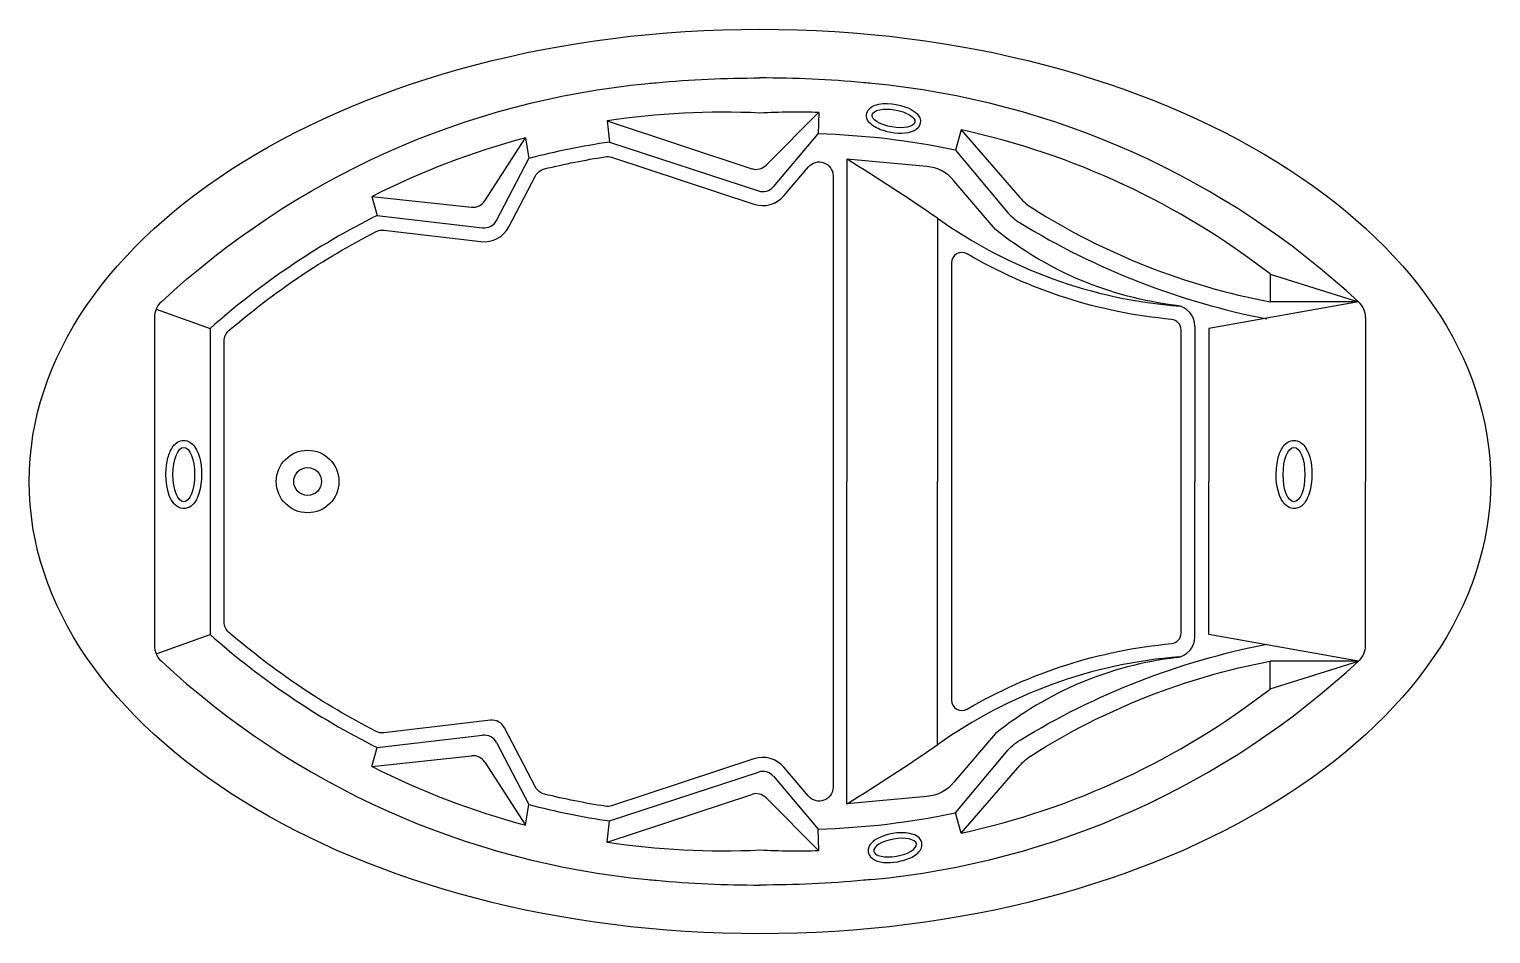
# Model space of a CAD drawing. Header units: millimetres. Extents: x -2984.84 to -2982.74, y 2922.1 to 2923.4.
import ezdxf

# ---------------------------------------------------------------- set-up
doc = ezdxf.new("R2010")
doc.units = ezdxf.units.MM
doc.header["$LTSCALE"] = 10
doc.layers.add('banheiro_louças', color=2, linetype='Continuous')

msp = doc.modelspace()

# ---------------------------------------------------------------- linework, layer by layer
at = {"layer": 'banheiro_louças', "color": 1}
for p, q in [((-2984.0114, 2923.2716), (-2983.8033, 2923.203)), ((-2984.0114, 2923.2716), (-2984.0076, 2923.2413)), ((-2983.7829, 2923.2079), (-2983.7068, 2923.284)), ((-2983.707, 2923.2838), (-2983.7078, 2923.253)), ((-2984.187, 2923.1568), (-2984.1287, 2923.2472)), ((-2984.1287, 2923.2472), (-2984.1237, 2923.2174)), ((-2983.7724, 2923.177), (-2983.7078, 2923.253)), ((-2983.5024, 2923.2588), (-2983.5109, 2923.2298)), ((-2984.0076, 2923.2413), (-2983.7939, 2923.171)), ((-2984.1701, 2923.1287), (-2984.1237, 2923.2174)), ((-2983.6666, 2923.2166), (-2983.6666, 2922.7534)), ((-2984.3491, 2923.1629), (-2984.2059, 2923.1478)), ((-2984.3491, 2923.1629), (-2984.3416, 2923.1359)), ((-2984.3416, 2923.1359), (-2984.1902, 2923.1181)), ((-2983.5366, 2923.1319), (-2983.5366, 2922.7534)), ((-2983.0587, 2923.0516), (-2983.0587, 2923.0116)), ((-2983.0587, 2923.0516), (-2982.9316, 2923.0116)), ((-2982.9316, 2923.0116), (-2983.1466, 2922.9734)), ((-2982.9316, 2923.0116), (-2983.0587, 2923.0116)), ((-2984.6591, 2923.0012), (-2984.5816, 2922.9734)), ((-2984.6616, 2922.9893), (-2984.6616, 2922.5175)), ((-2984.5816, 2922.9734), (-2984.5816, 2922.5334)), ((-2983.1666, 2922.9766), (-2983.1666, 2922.7534)), ((-2983.1466, 2922.9734), (-2983.1466, 2922.7534)), ((-2982.9216, 2922.9893), (-2982.9216, 2922.7534)), ((-2983.6666, 2922.2903), (-2983.6666, 2922.7534)), ((-2983.5366, 2922.3749), (-2983.5366, 2922.7534)), ((-2983.1666, 2922.5302), (-2983.1666, 2922.7534)), ((-2983.1466, 2922.5334), (-2983.1466, 2922.7534)), ((-2982.9216, 2922.5175), (-2982.9216, 2922.7534)), ((-2984.6591, 2922.5056), (-2984.5816, 2922.5334)), ((-2982.9316, 2922.4952), (-2983.1466, 2922.5334)), ((-2982.9316, 2922.4952), (-2983.1466, 2922.5334)), ((-2983.0587, 2922.4552), (-2982.9316, 2922.4952)), ((-2982.9316, 2922.4952), (-2983.0587, 2922.4952)), ((-2983.0587, 2922.4552), (-2983.0587, 2922.4952)), ((-2984.3416, 2922.3709), (-2984.1902, 2922.3887)), ((-2984.3491, 2922.3439), (-2984.3416, 2922.3709)), ((-2984.1701, 2922.3781), (-2984.1237, 2922.2894)), ((-2984.3491, 2922.3439), (-2984.2059, 2922.359)), ((-2984.187, 2922.35), (-2984.1287, 2922.2596)), ((-2984.0076, 2922.2655), (-2983.7939, 2922.3358)), ((-2983.7724, 2922.3298), (-2983.7078, 2922.2539)), ((-2984.0114, 2922.2352), (-2983.8033, 2922.3038)), ((-2983.7829, 2922.2989), (-2983.7068, 2922.2228)), ((-2984.1287, 2922.2596), (-2984.1237, 2922.2894)), ((-2983.5024, 2922.248), (-2983.5109, 2922.277)), ((-2984.0114, 2922.2352), (-2984.0076, 2922.2655)), ((-2983.707, 2922.223), (-2983.7078, 2922.2539))]:
    msp.add_line(p, q, dxfattribs=at)
for points in [[(-2984.652, 2923.0112, -0.165544), (-2983.9525, 2923.3254)], [(-2983.5024, 2923.2588), (-2983.4183, 2923.1617, 0.073491), (-2983.4006, 2923.1465, 0.094471), (-2983.0587, 2923.0116)], [(-2983.5109, 2923.2298), (-2983.4375, 2923.1419, 0.081738), (-2983.4178, 2923.125, 0.088991), (-2983.0633, 2922.9871)], [(-2983.193, 2923.0064, -0.140468), (-2983.4534, 2923.1158), (-2983.513, 2923.1856, 0.22422), (-2983.5519, 2923.2059), (-2983.6666, 2923.2166)], [(-2983.5109, 2922.277), (-2983.4375, 2922.3649, -0.081738), (-2983.4178, 2922.3818, -0.088991), (-2983.0633, 2922.5197)], [(-2984.652, 2922.4956, 0.165544), (-2983.9525, 2922.1814, 0.165544)], [(-2983.193, 2922.5004, 0.140468), (-2983.4534, 2922.391), (-2983.513, 2922.3212, -0.22422), (-2983.5519, 2922.3009), (-2983.6666, 2922.2903)], [(-2983.5024, 2922.248), (-2983.4183, 2922.3451, -0.073491), (-2983.4006, 2922.3603, -0.094471), (-2983.0587, 2922.4952)]]:
    msp.add_lwpolyline(points, format="xyb", dxfattribs=at)
for points in [[(-2983.7218, 2922.3011), (-2983.7572, 2922.3428, 0.305037), (-2983.8002, 2922.3548), (-2984.0047, 2922.2875, -0.119152), (-2984.0141, 2922.2867, -0.020359), (-2984.1011, 2922.304, -0.216136), (-2984.1141, 2922.3142), (-2984.1588, 2922.3996, 0.311085), (-2984.1788, 2922.4102), (-2984.3319, 2922.3922, -0.14926), (-2984.3433, 2922.3942, -0.058613), (-2984.5546, 2922.5364, -0.218722), (-2984.5616, 2922.5516), (-2984.5616, 2922.9552, -0.218722), (-2984.5546, 2922.9704, -0.058613), (-2984.3433, 2923.1126, -0.14926), (-2984.3319, 2923.1147), (-2984.1925, 2923.0982, 0.311085), (-2984.1524, 2923.1194), (-2984.1141, 2923.1926, -0.216136), (-2984.1011, 2923.2028, -0.020359), (-2984.0141, 2923.2201, -0.119152), (-2984.0047, 2923.2194), (-2983.8002, 2923.152, 0.305037), (-2983.7572, 2923.164), (-2983.7218, 2923.2057, -0.697747), (-2983.6866, 2923.1927), (-2983.6866, 2922.7534), (-2983.6866, 2922.3141, -0.697747)], [(-2983.1866, 2922.9714, 0.387903), (-2983.2002, 2922.9864, -0.110097), (-2983.494, 2923.0805, 0.579246), (-2983.5166, 2923.0675), (-2983.5166, 2922.7534), (-2983.5166, 2922.4393, 0.579246), (-2983.494, 2922.4263, -0.110097), (-2983.2002, 2922.5204, 0.387903), (-2983.1866, 2922.5354), (-2983.1866, 2922.7534)]]:
    msp.add_lwpolyline(points, format="xyb", close=True, dxfattribs=at)
for radius in [0.045, 0.02]:
    msp.add_circle((-2984.4416, 2922.7534), radius, dxfattribs=at)
for centre, radius, start, end in [((-2983.7424, 2922.1408), 1.1898, 47.0144, 84.6133), ((-2983.8446, 2922.1744), 1.1098, 87.2588, 98.6415), ((-2983.7385, 2922.1744), 1.1098, 88.3739, 92.7412), ((-2983.8446, 2922.1744), 1.1098, 104.8288, 117.0351), ((-2983.7385, 2922.1435), 1.1098, 78.1684, 88.4178), ((-2983.7385, 2922.1744), 1.1098, 52.2261, 77.7154), ((-2983.8446, 2922.1435), 1.1098, 98.4425, 104.5673), ((-2983.797, 2923.222), 0.02, 251.7665, 315), ((-2985.5409, 2920.197), 3.554, 55.669, 58.1705), ((-2983.7877, 2923.19), 0.02, 251.7665, 319.6212), ((-2984.2038, 2923.1676), 0.02, 263.949, 327.1824), ((-2983.8446, 2922.1435), 1.1098, 116.5963, 131.6053), ((-2984.1878, 2923.138), 0.02, 263.275, 332.3955), ((-2983.136, 2923.6925), 0.689, 234.4536, 265.6556), ((-2984.6316, 2922.9893), 0.03, 132.9856, 180), ((-2982.9516, 2922.9893), 0.03, 0, 47.0144), ((-2983.1966, 2922.9766), 0.03, 0, 83.2027), ((-2983.8446, 2923.3633), 1.1098, 228.3947, 243.4037), ((-2983.1966, 2922.5302), 0.03, 276.7973, 0), ((-2984.6316, 2922.5175), 0.03, 180, 227.0144), ((-2982.9516, 2922.5175), 0.03, 312.9856, 0), ((-2982.9516, 2922.5175), 0.03, 312.9856, 0), ((-2983.7424, 2923.366), 1.1898, 275.3867, 312.9856), ((-2983.136, 2921.8144), 0.689, 94.3444, 125.5464), ((-2983.7385, 2923.3324), 1.1098, 282.2846, 307.7739), ((-2984.1878, 2922.3689), 0.02, 27.6045, 96.725), ((-2985.5409, 2925.3098), 3.554, 301.8295, 304.331), ((-2983.8446, 2923.3324), 1.1098, 242.9649, 255.1712), ((-2984.2038, 2922.3392), 0.02, 32.8176, 96.051), ((-2983.7877, 2922.3168), 0.02, 40.3788, 108.2335), ((-2983.797, 2922.2848), 0.02, 45, 108.2335), ((-2983.8446, 2923.3633), 1.1098, 255.4327, 261.5575), ((-2983.7385, 2923.3633), 1.1098, 271.5822, 281.8316), ((-2983.8446, 2923.3324), 1.1098, 261.3585, 272.7412), ((-2983.7385, 2923.3324), 1.1098, 267.2588, 271.6261)]:
    msp.add_arc(centre, radius, start, end, dxfattribs=at)
at = {"layer": 'banheiro_louças'}
msp.add_ellipse((-2983.7916, 2922.7534), major_axis=(-1.05, 0), ratio=0.619048, dxfattribs=at)
at = {"layer": 'banheiro_louças', "color": 1}
for centre, major_axis in [((-2983.5998, 2923.2752), (0.0307, -0.0053)), ((-2984.6195, 2922.7634), (0, 0.039)), ((-2983.0243, 2922.7634), (0, 0.039))]:
    msp.add_ellipse(centre, major_axis=major_axis, ratio=0.400437, dxfattribs=at)
at = {"layer": 'banheiro_louças', "color": 1, "extrusion": (0, 0, -1)}
msp.add_ellipse((-2983.5975, 2922.2272), major_axis=(-0.0307, -0.0053), ratio=0.400437, dxfattribs=at)
at = {"layer": 'banheiro_louças', "color": 1}
for points, knots in [([(-2983.9525, 2923.3254), (-2983.9486, 2923.3258), (-2983.9447, 2923.3262), (-2983.8914, 2923.3311), (-2983.8415, 2923.3334), (-2983.7916, 2923.3334)], [1.4102104, 1.4102104, 1.4102104, 1.4102104, 1.4219648, 1.4219648, 1.5707963, 1.5707963, 1.5707963, 1.5707963]), ([(-2983.6307, 2923.3254), (-2983.6345, 2923.3258), (-2983.6384, 2923.3262), (-2983.6917, 2923.3311), (-2983.7416, 2923.3334), (-2983.7916, 2923.3334)], [1.4102104, 1.4102104, 1.4102104, 1.4102104, 1.4219648, 1.4219648, 1.5707963, 1.5707963, 1.5707963, 1.5707963]), ([(-2983.5612, 2923.2685), (-2983.5603, 2923.2738), (-2983.5628, 2923.2786), (-2983.5691, 2923.2852), (-2983.5732, 2923.2877), (-2983.5923, 2923.2964), (-2983.6126, 2923.2989), (-2983.632, 2923.2922), (-2983.6383, 2923.2875), (-2983.6388, 2923.2729), (-2983.6339, 2923.2679), (-2983.6231, 2923.2606), (-2983.6161, 2923.2579), (-2983.595, 2923.2528), (-2983.5803, 2923.2524), (-2983.5661, 2923.2596), (-2983.5621, 2923.2632), (-2983.5612, 2923.2685)], [0, 0, 0, 0, 0.495503, 0.495503, 0.991005, 0.991005, 2.515327, 2.515327, 3.19446, 3.19446, 3.873593, 3.873593, 4.552725, 4.552725, 5.790097, 5.790097, 6.283185, 6.283185, 6.283185, 6.283185]), ([(-2984.6195, 2922.8124), (-2984.6262, 2922.8124), (-2984.6316, 2922.8083), (-2984.6384, 2922.7991), (-2984.6406, 2922.7936), (-2984.6473, 2922.7681), (-2984.646, 2922.7426), (-2984.6336, 2922.7201), (-2984.6264, 2922.7134), (-2984.6083, 2922.7158), (-2984.6033, 2922.723), (-2984.5967, 2922.7378), (-2984.5948, 2922.747), (-2984.593, 2922.7742), (-2984.5956, 2922.7923), (-2984.6075, 2922.8083), (-2984.6129, 2922.8124), (-2984.6195, 2922.8124)], [0, 0, 0, 0, 0.495503, 0.495503, 0.991005, 0.991005, 2.515327, 2.515327, 3.19446, 3.19446, 3.873593, 3.873593, 4.552725, 4.552725, 5.790097, 5.790097, 6.283185, 6.283185, 6.283185, 6.283185]), ([(-2983.0243, 2922.8124), (-2983.031, 2922.8124), (-2983.0363, 2922.8083), (-2983.0431, 2922.7991), (-2983.0454, 2922.7936), (-2983.052, 2922.7681), (-2983.0508, 2922.7426), (-2983.0383, 2922.7201), (-2983.0312, 2922.7134), (-2983.0131, 2922.7158), (-2983.008, 2922.723), (-2983.0014, 2922.7378), (-2982.9995, 2922.747), (-2982.9978, 2922.7742), (-2983.0004, 2922.7923), (-2983.0123, 2922.8083), (-2983.0176, 2922.8124), (-2983.0243, 2922.8124)], [0, 0, 0, 0, 0.495503, 0.495503, 0.991005, 0.991005, 2.515327, 2.515327, 3.19446, 3.19446, 3.873593, 3.873593, 4.552725, 4.552725, 5.790097, 5.790097, 6.283185, 6.283185, 6.283185, 6.283185]), ([(-2983.6361, 2922.2205), (-2983.637, 2922.2258), (-2983.6345, 2922.2306), (-2983.6282, 2922.2371), (-2983.6242, 2922.2397), (-2983.605, 2922.2484), (-2983.5847, 2922.2509), (-2983.5653, 2922.2442), (-2983.5591, 2922.2395), (-2983.5585, 2922.2249), (-2983.5634, 2922.2199), (-2983.5742, 2922.2126), (-2983.5812, 2922.2099), (-2983.6024, 2922.2048), (-2983.617, 2922.2044), (-2983.6312, 2922.2116), (-2983.6352, 2922.2152), (-2983.6361, 2922.2205)], [0, 0, 0, 0, 0.495503, 0.495503, 0.991005, 0.991005, 2.515327, 2.515327, 3.19446, 3.19446, 3.873593, 3.873593, 4.552725, 4.552725, 5.790097, 5.790097, 6.283185, 6.283185, 6.283185, 6.283185]), ([(-2983.9525, 2922.1814), (-2983.9486, 2922.181), (-2983.9447, 2922.1807), (-2983.8914, 2922.1757), (-2983.8415, 2922.1734), (-2983.7916, 2922.1734)], [1.4102104, 1.4102104, 1.4102104, 1.4102104, 1.4219648, 1.4219648, 1.5707963, 1.5707963, 1.5707963, 1.5707963]), ([(-2983.9525, 2922.1814), (-2983.9486, 2922.181), (-2983.9447, 2922.1807), (-2983.8914, 2922.1757), (-2983.8415, 2922.1734), (-2983.7916, 2922.1734)], [1.4102104, 1.4102104, 1.4102104, 1.4102104, 1.4219648, 1.4219648, 1.5707963, 1.5707963, 1.5707963, 1.5707963]), ([(-2983.6307, 2922.1814), (-2983.6345, 2922.181), (-2983.6384, 2922.1807), (-2983.6917, 2922.1757), (-2983.7416, 2922.1734), (-2983.7916, 2922.1734)], [1.4102104, 1.4102104, 1.4102104, 1.4102104, 1.4219648, 1.4219648, 1.5707963, 1.5707963, 1.5707963, 1.5707963]), ([(-2983.6307, 2922.1814), (-2983.6345, 2922.181), (-2983.6384, 2922.1807), (-2983.6917, 2922.1757), (-2983.7416, 2922.1734), (-2983.7916, 2922.1734)], [1.4102104, 1.4102104, 1.4102104, 1.4102104, 1.4219648, 1.4219648, 1.5707963, 1.5707963, 1.5707963, 1.5707963])]:
    msp.add_open_spline(points, degree=3, knots=knots, dxfattribs=at)

doc.saveas('drawing.dxf')
